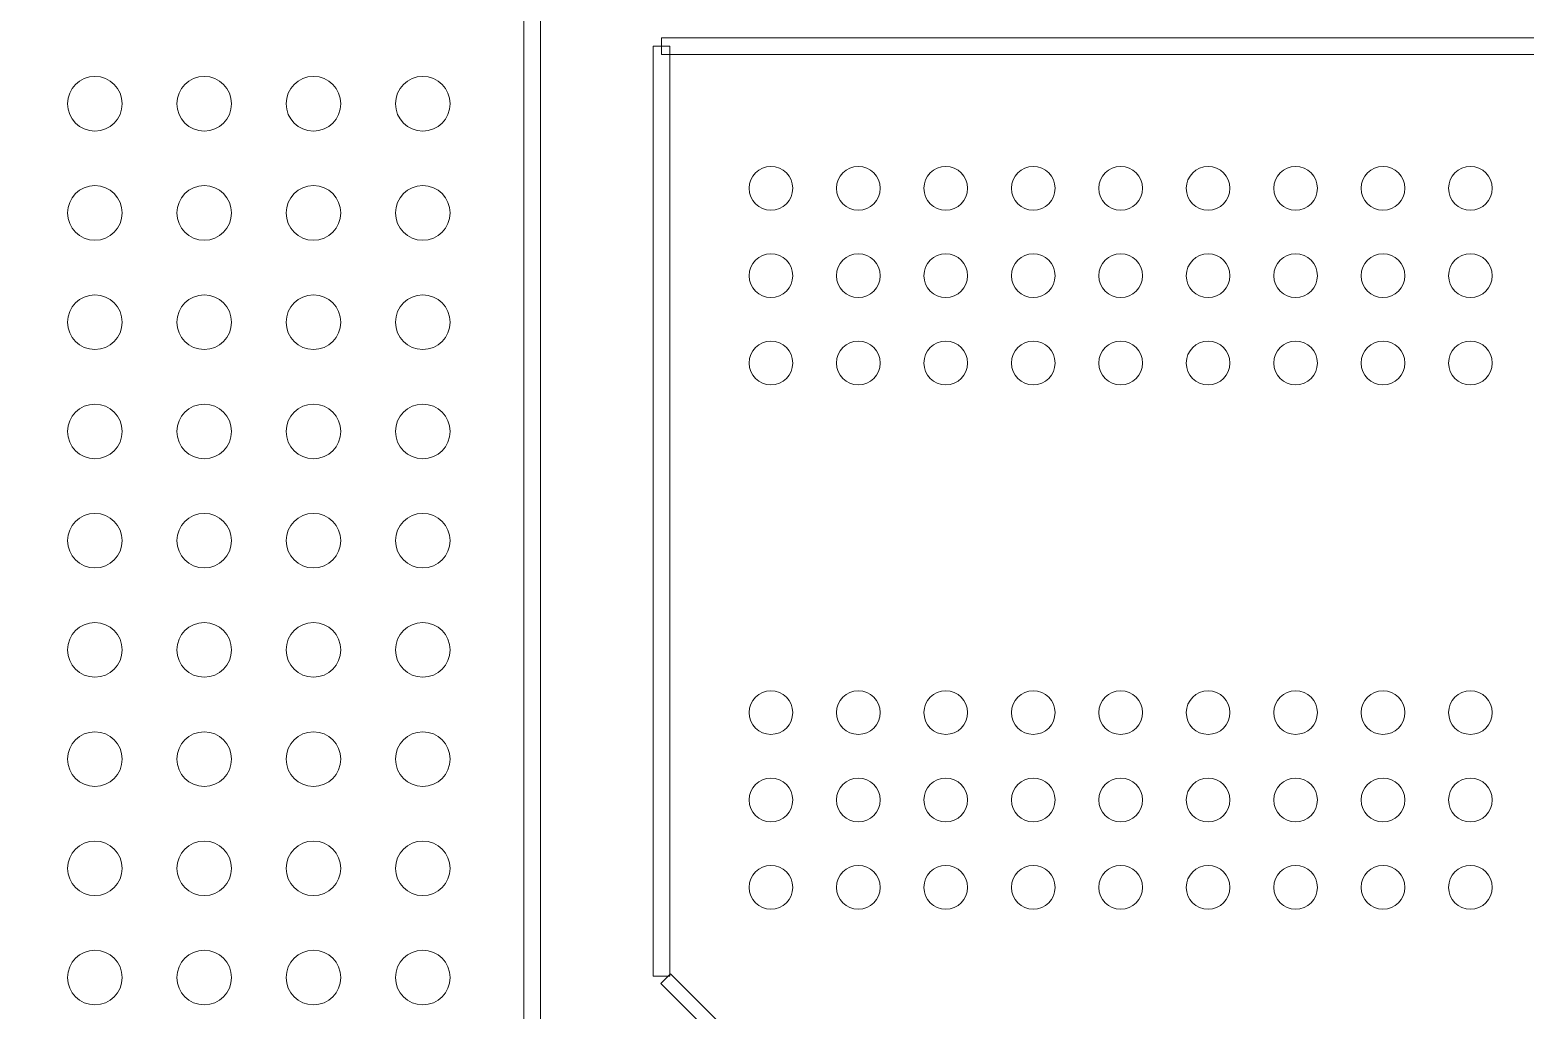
# Model space of a CAD drawing. Header units: millimetres. Extents: x -53.6 to 42.1, y -42.3 to 19.5.
# Drawn here: x -8.46 to 5.22, y -32.44 to -23.46 of the extents above; entities that cross this region are included whole.
import ezdxf

# ---------------------------------------------------------------- set-up
doc = ezdxf.new("R2010")
doc.units = ezdxf.units.MM
doc.header["$MEASUREMENT"] = 0
for name, color, linetype in [('BG_OUTLINE', 7, 'Continuous'), ('PG_SILKSCREEN_TOP', 7, 'Continuous'), ('PIN_TOP', 7, 'Continuous')]:
    doc.layers.add(name, color=color, linetype=linetype)

msp = doc.modelspace()

# ---------------------------------------------------------------- linework, layer by layer
at = {"layer": 'BG_OUTLINE', "color": 3, "lineweight": 9}
msp.add_open_spline([(-35.58, -42.2737), (-35.58, -42.2737), (-35.58, 2.7261), (-35.58, 2.7261), (-35.58, 2.7261), (-35.58, 2.7261), (19.4199, 2.7261), (19.4199, 2.7261), (19.4199, 2.7261), (19.4199, 2.7261), (19.4199, -42.2737), (19.4199, -42.2737), (19.4199, -42.2737), (19.4199, -42.2737), (-35.58, -42.2737), (-35.58, -42.2737)], degree=3, knots=[0, 0, 0, 0, 0.25, 0.25, 0.25, 0.25, 0.5, 0.5, 0.5, 0.5, 0.75, 0.75, 0.75, 0.75, 1, 1, 1, 1], dxfattribs=at)
at = {"layer": 'PG_SILKSCREEN_TOP', "color": 6, "lineweight": 9}
for points in [[(-3.7853, -34.1396), (-3.7853, -34.1396), (-3.9377, -34.1396), (-3.9377, -34.1396), (-3.9377, -34.1396), (-3.9377, -34.1396), (-3.9377, -11.1394), (-3.9377, -11.1394), (-3.9377, -11.1394), (-3.9377, -11.1394), (-3.7853, -11.1394), (-3.7853, -11.1394), (-3.7853, -11.1394), (-3.7853, -11.1394), (-3.7853, -34.1396), (-3.7853, -34.1396)], [(-2.6004, -32.1264), (-2.6004, -32.1264), (-2.7528, -32.1264), (-2.7528, -32.1264), (-2.7528, -32.1264), (-2.7528, -32.1264), (-2.7528, -23.6136), (-2.7528, -23.6136), (-2.7528, -23.6136), (-2.7528, -23.6136), (-2.6004, -23.6136), (-2.6004, -23.6136), (-2.6004, -23.6136), (-2.6004, -23.6136), (-2.6004, -32.1264), (-2.6004, -32.1264)], [(-2.6766, -23.6898), (-2.6766, -23.6898), (-2.6766, -23.5374), (-2.6766, -23.5374), (-2.6766, -23.5374), (-2.6766, -23.5374), (11.3234, -23.5374), (11.3234, -23.5374), (11.3234, -23.5374), (11.3234, -23.5374), (11.3234, -23.6898), (11.3234, -23.6898), (11.3234, -23.6898), (11.3234, -23.6898), (-2.6766, -23.6898), (-2.6766, -23.6898)], [(-2.165, -32.5354), (-2.165, -32.5354), (-2.2549, -32.6251), (-2.2549, -32.6251), (-2.2549, -32.6251), (-2.2549, -32.6251), (-2.6849, -32.1948), (-2.6849, -32.1948), (-2.6849, -32.1948), (-2.6849, -32.1948), (-2.595, -32.1051), (-2.595, -32.1051), (-2.595, -32.1051), (-2.595, -32.1051), (-2.165, -32.5354), (-2.165, -32.5354)]]:
    msp.add_open_spline(points, degree=3, knots=[0, 0, 0, 0, 0.25, 0.25, 0.25, 0.25, 0.5, 0.5, 0.5, 0.5, 0.75, 0.75, 0.75, 0.75, 1, 1, 1, 1], dxfattribs=at)
at = {"layer": 'PIN_TOP', "lineweight": 9}
for points in [[(-7.6115, -24.1396), (-7.6115, -24.0015), (-7.7234, -23.8896), (-7.8614, -23.8896), (-7.8614, -23.8896), (-7.9995, -23.8896), (-8.1114, -24.0015), (-8.1114, -24.1395), (-8.1114, -24.1395), (-8.1114, -24.2776), (-7.9995, -24.3895), (-7.8615, -24.3895), (-7.8615, -24.3895), (-7.7234, -24.3895), (-7.6115, -24.2776), (-7.6115, -24.1396)], [(-6.6115, -24.1396), (-6.6115, -24.0015), (-6.7234, -23.8896), (-6.8614, -23.8896), (-6.8614, -23.8896), (-6.9995, -23.8896), (-7.1114, -24.0015), (-7.1114, -24.1395), (-7.1114, -24.1395), (-7.1114, -24.2776), (-6.9995, -24.3895), (-6.8615, -24.3895), (-6.8615, -24.3895), (-6.7234, -24.3895), (-6.6115, -24.2776), (-6.6115, -24.1396)], [(-5.6115, -24.1396), (-5.6115, -24.0015), (-5.7234, -23.8896), (-5.8614, -23.8896), (-5.8614, -23.8896), (-5.9995, -23.8896), (-6.1114, -24.0015), (-6.1114, -24.1395), (-6.1114, -24.1395), (-6.1114, -24.2776), (-5.9995, -24.3895), (-5.8615, -24.3895), (-5.8615, -24.3895), (-5.7234, -24.3895), (-5.6115, -24.2776), (-5.6115, -24.1396)], [(-4.6115, -24.1396), (-4.6115, -24.0015), (-4.7234, -23.8896), (-4.8614, -23.8896), (-4.8614, -23.8896), (-4.9995, -23.8896), (-5.1114, -24.0015), (-5.1114, -24.1395), (-5.1114, -24.1395), (-5.1114, -24.2776), (-4.9995, -24.3895), (-4.8615, -24.3895), (-4.8615, -24.3895), (-4.7234, -24.3895), (-4.6115, -24.2776), (-4.6115, -24.1396)], [(-1.4766, -24.9136), (-1.4766, -24.8031), (-1.5661, -24.7136), (-1.6765, -24.7136), (-1.6765, -24.7136), (-1.787, -24.7135), (-1.8765, -24.8031), (-1.8765, -24.9135), (-1.8765, -24.9135), (-1.8766, -25.024), (-1.787, -25.1135), (-1.6766, -25.1135), (-1.6766, -25.1135), (-1.5661, -25.1136), (-1.4766, -25.024), (-1.4766, -24.9136)], [(-0.6765, -24.9136), (-0.6765, -24.8031), (-0.766, -24.7136), (-0.8764, -24.7136), (-0.8764, -24.7136), (-0.9869, -24.7135), (-1.0764, -24.8031), (-1.0764, -24.9135), (-1.0764, -24.9135), (-1.0765, -25.024), (-0.9869, -25.1135), (-0.8765, -25.1135), (-0.8765, -25.1135), (-0.766, -25.1136), (-0.6765, -25.024), (-0.6765, -24.9136)], [(0.1233, -24.9136), (0.1233, -24.8031), (0.0338, -24.7136), (-0.0766, -24.7136), (-0.0766, -24.7136), (-0.1871, -24.7135), (-0.2766, -24.8031), (-0.2766, -24.9135), (-0.2766, -24.9135), (-0.2767, -25.024), (-0.1871, -25.1135), (-0.0767, -25.1135), (-0.0767, -25.1135), (0.0338, -25.1136), (0.1233, -25.024), (0.1233, -24.9136)], [(0.9234, -24.9136), (0.9234, -24.8031), (0.8339, -24.7136), (0.7235, -24.7136), (0.7235, -24.7136), (0.613, -24.7135), (0.5235, -24.8031), (0.5235, -24.9135), (0.5235, -24.9135), (0.5234, -25.024), (0.613, -25.1135), (0.7234, -25.1135), (0.7234, -25.1135), (0.8339, -25.1136), (0.9234, -25.024), (0.9234, -24.9136)], [(1.7233, -24.9136), (1.7233, -24.8031), (1.6338, -24.7136), (1.5234, -24.7136), (1.5234, -24.7136), (1.4129, -24.7135), (1.3234, -24.8031), (1.3234, -24.9135), (1.3234, -24.9135), (1.3233, -25.024), (1.4129, -25.1135), (1.5233, -25.1135), (1.5233, -25.1135), (1.6338, -25.1136), (1.7233, -25.024), (1.7233, -24.9136)], [(2.5234, -24.9136), (2.5234, -24.8031), (2.4339, -24.7136), (2.3235, -24.7136), (2.3235, -24.7136), (2.213, -24.7135), (2.1235, -24.8031), (2.1235, -24.9135), (2.1235, -24.9135), (2.1234, -25.024), (2.213, -25.1135), (2.3234, -25.1135), (2.3234, -25.1135), (2.4339, -25.1136), (2.5234, -25.024), (2.5234, -24.9136)], [(3.3235, -24.9136), (3.3235, -24.8031), (3.234, -24.7136), (3.1236, -24.7136), (3.1236, -24.7136), (3.0131, -24.7135), (2.9236, -24.8031), (2.9236, -24.9135), (2.9236, -24.9135), (2.9235, -25.024), (3.0131, -25.1135), (3.1235, -25.1135), (3.1235, -25.1135), (3.234, -25.1136), (3.3235, -25.024), (3.3235, -24.9136)], [(4.1233, -24.9136), (4.1233, -24.8031), (4.0338, -24.7136), (3.9234, -24.7136), (3.9234, -24.7136), (3.8129, -24.7135), (3.7234, -24.8031), (3.7234, -24.9135), (3.7234, -24.9135), (3.7233, -25.024), (3.8129, -25.1135), (3.9233, -25.1135), (3.9233, -25.1135), (4.0338, -25.1136), (4.1233, -25.024), (4.1233, -24.9136)], [(4.9234, -24.9136), (4.9234, -24.8031), (4.8339, -24.7136), (4.7235, -24.7136), (4.7235, -24.7136), (4.613, -24.7135), (4.5235, -24.8031), (4.5235, -24.9135), (4.5235, -24.9135), (4.5234, -25.024), (4.613, -25.1135), (4.7234, -25.1135), (4.7234, -25.1135), (4.8339, -25.1136), (4.9234, -25.024), (4.9234, -24.9136)], [(-7.6115, -25.1396), (-7.6115, -25.0015), (-7.7234, -24.8896), (-7.8614, -24.8896), (-7.8614, -24.8896), (-7.9995, -24.8896), (-8.1114, -25.0015), (-8.1114, -25.1395), (-8.1114, -25.1395), (-8.1114, -25.2776), (-7.9995, -25.3895), (-7.8615, -25.3895), (-7.8615, -25.3895), (-7.7234, -25.3895), (-7.6115, -25.2776), (-7.6115, -25.1396)], [(-6.6115, -25.1396), (-6.6115, -25.0015), (-6.7234, -24.8896), (-6.8614, -24.8896), (-6.8614, -24.8896), (-6.9995, -24.8896), (-7.1114, -25.0015), (-7.1114, -25.1395), (-7.1114, -25.1395), (-7.1114, -25.2776), (-6.9995, -25.3895), (-6.8615, -25.3895), (-6.8615, -25.3895), (-6.7234, -25.3895), (-6.6115, -25.2776), (-6.6115, -25.1396)], [(-5.6115, -25.1396), (-5.6115, -25.0015), (-5.7234, -24.8896), (-5.8614, -24.8896), (-5.8614, -24.8896), (-5.9995, -24.8896), (-6.1114, -25.0015), (-6.1114, -25.1395), (-6.1114, -25.1395), (-6.1114, -25.2776), (-5.9995, -25.3895), (-5.8615, -25.3895), (-5.8615, -25.3895), (-5.7234, -25.3895), (-5.6115, -25.2776), (-5.6115, -25.1396)], [(-4.6115, -25.1396), (-4.6115, -25.0015), (-4.7234, -24.8896), (-4.8614, -24.8896), (-4.8614, -24.8896), (-4.9995, -24.8896), (-5.1114, -25.0015), (-5.1114, -25.1395), (-5.1114, -25.1395), (-5.1114, -25.2776), (-4.9995, -25.3895), (-4.8615, -25.3895), (-4.8615, -25.3895), (-4.7234, -25.3895), (-4.6115, -25.2776), (-4.6115, -25.1396)], [(-1.4766, -25.7137), (-1.4766, -25.6032), (-1.5661, -25.5137), (-1.6765, -25.5137), (-1.6765, -25.5137), (-1.787, -25.5136), (-1.8765, -25.6032), (-1.8765, -25.7136), (-1.8765, -25.7136), (-1.8766, -25.8241), (-1.787, -25.9136), (-1.6766, -25.9136), (-1.6766, -25.9136), (-1.5661, -25.9137), (-1.4766, -25.8241), (-1.4766, -25.7137)], [(-0.6765, -25.7137), (-0.6765, -25.6032), (-0.766, -25.5137), (-0.8764, -25.5137), (-0.8764, -25.5137), (-0.9869, -25.5136), (-1.0764, -25.6032), (-1.0764, -25.7136), (-1.0764, -25.7136), (-1.0765, -25.8241), (-0.9869, -25.9136), (-0.8765, -25.9136), (-0.8765, -25.9136), (-0.766, -25.9137), (-0.6765, -25.8241), (-0.6765, -25.7137)], [(0.1233, -25.7137), (0.1233, -25.6032), (0.0338, -25.5137), (-0.0766, -25.5137), (-0.0766, -25.5137), (-0.1871, -25.5136), (-0.2766, -25.6032), (-0.2766, -25.7136), (-0.2766, -25.7136), (-0.2767, -25.8241), (-0.1871, -25.9136), (-0.0767, -25.9136), (-0.0767, -25.9136), (0.0338, -25.9137), (0.1233, -25.8241), (0.1233, -25.7137)], [(0.9234, -25.7137), (0.9234, -25.6032), (0.8339, -25.5137), (0.7235, -25.5137), (0.7235, -25.5137), (0.613, -25.5136), (0.5235, -25.6032), (0.5235, -25.7136), (0.5235, -25.7136), (0.5234, -25.8241), (0.613, -25.9136), (0.7234, -25.9136), (0.7234, -25.9136), (0.8339, -25.9137), (0.9234, -25.8241), (0.9234, -25.7137)], [(1.7233, -25.7137), (1.7233, -25.6032), (1.6338, -25.5137), (1.5234, -25.5137), (1.5234, -25.5137), (1.4129, -25.5136), (1.3234, -25.6032), (1.3234, -25.7136), (1.3234, -25.7136), (1.3233, -25.8241), (1.4129, -25.9136), (1.5233, -25.9136), (1.5233, -25.9136), (1.6338, -25.9137), (1.7233, -25.8241), (1.7233, -25.7137)], [(2.5234, -25.7137), (2.5234, -25.6032), (2.4339, -25.5137), (2.3235, -25.5137), (2.3235, -25.5137), (2.213, -25.5136), (2.1235, -25.6032), (2.1235, -25.7136), (2.1235, -25.7136), (2.1234, -25.8241), (2.213, -25.9136), (2.3234, -25.9136), (2.3234, -25.9136), (2.4339, -25.9137), (2.5234, -25.8241), (2.5234, -25.7137)], [(3.3235, -25.7137), (3.3235, -25.6032), (3.234, -25.5137), (3.1236, -25.5137), (3.1236, -25.5137), (3.0131, -25.5136), (2.9236, -25.6032), (2.9236, -25.7136), (2.9236, -25.7136), (2.9235, -25.8241), (3.0131, -25.9136), (3.1235, -25.9136), (3.1235, -25.9136), (3.234, -25.9137), (3.3235, -25.8241), (3.3235, -25.7137)], [(4.1233, -25.7137), (4.1233, -25.6032), (4.0338, -25.5137), (3.9234, -25.5137), (3.9234, -25.5137), (3.8129, -25.5136), (3.7234, -25.6032), (3.7234, -25.7136), (3.7234, -25.7136), (3.7233, -25.8241), (3.8129, -25.9136), (3.9233, -25.9136), (3.9233, -25.9136), (4.0338, -25.9137), (4.1233, -25.8241), (4.1233, -25.7137)], [(4.9234, -25.7137), (4.9234, -25.6032), (4.8339, -25.5137), (4.7235, -25.5137), (4.7235, -25.5137), (4.613, -25.5136), (4.5235, -25.6032), (4.5235, -25.7136), (4.5235, -25.7136), (4.5234, -25.8241), (4.613, -25.9136), (4.7234, -25.9136), (4.7234, -25.9136), (4.8339, -25.9137), (4.9234, -25.8241), (4.9234, -25.7137)], [(-7.6115, -26.1396), (-7.6115, -26.0015), (-7.7234, -25.8896), (-7.8614, -25.8896), (-7.8614, -25.8896), (-7.9995, -25.8896), (-8.1114, -26.0015), (-8.1114, -26.1395), (-8.1114, -26.1395), (-8.1114, -26.2776), (-7.9995, -26.3895), (-7.8615, -26.3895), (-7.8615, -26.3895), (-7.7234, -26.3895), (-7.6115, -26.2776), (-7.6115, -26.1396)], [(-6.6115, -26.1396), (-6.6115, -26.0015), (-6.7234, -25.8896), (-6.8614, -25.8896), (-6.8614, -25.8896), (-6.9995, -25.8896), (-7.1114, -26.0015), (-7.1114, -26.1395), (-7.1114, -26.1395), (-7.1114, -26.2776), (-6.9995, -26.3895), (-6.8615, -26.3895), (-6.8615, -26.3895), (-6.7234, -26.3895), (-6.6115, -26.2776), (-6.6115, -26.1396)], [(-5.6115, -26.1396), (-5.6115, -26.0015), (-5.7234, -25.8896), (-5.8614, -25.8896), (-5.8614, -25.8896), (-5.9995, -25.8896), (-6.1114, -26.0015), (-6.1114, -26.1395), (-6.1114, -26.1395), (-6.1114, -26.2776), (-5.9995, -26.3895), (-5.8615, -26.3895), (-5.8615, -26.3895), (-5.7234, -26.3895), (-5.6115, -26.2776), (-5.6115, -26.1396)], [(-4.6115, -26.1396), (-4.6115, -26.0015), (-4.7234, -25.8896), (-4.8614, -25.8896), (-4.8614, -25.8896), (-4.9995, -25.8896), (-5.1114, -26.0015), (-5.1114, -26.1395), (-5.1114, -26.1395), (-5.1114, -26.2776), (-4.9995, -26.3895), (-4.8615, -26.3895), (-4.8615, -26.3895), (-4.7234, -26.3895), (-4.6115, -26.2776), (-4.6115, -26.1396)], [(-1.4766, -26.5135), (-1.4766, -26.403), (-1.5661, -26.3135), (-1.6765, -26.3135), (-1.6765, -26.3135), (-1.787, -26.3134), (-1.8765, -26.403), (-1.8765, -26.5134), (-1.8765, -26.5134), (-1.8766, -26.6239), (-1.787, -26.7134), (-1.6766, -26.7134), (-1.6766, -26.7134), (-1.5661, -26.7135), (-1.4766, -26.6239), (-1.4766, -26.5135)], [(-0.6765, -26.5135), (-0.6765, -26.403), (-0.766, -26.3135), (-0.8764, -26.3135), (-0.8764, -26.3135), (-0.9869, -26.3134), (-1.0764, -26.403), (-1.0764, -26.5134), (-1.0764, -26.5134), (-1.0765, -26.6239), (-0.9869, -26.7134), (-0.8765, -26.7134), (-0.8765, -26.7134), (-0.766, -26.7135), (-0.6765, -26.6239), (-0.6765, -26.5135)], [(0.1233, -26.5135), (0.1233, -26.403), (0.0338, -26.3135), (-0.0766, -26.3135), (-0.0766, -26.3135), (-0.1871, -26.3134), (-0.2766, -26.403), (-0.2766, -26.5134), (-0.2766, -26.5134), (-0.2767, -26.6239), (-0.1871, -26.7134), (-0.0767, -26.7134), (-0.0767, -26.7134), (0.0338, -26.7135), (0.1233, -26.6239), (0.1233, -26.5135)], [(0.9234, -26.5135), (0.9234, -26.403), (0.8339, -26.3135), (0.7235, -26.3135), (0.7235, -26.3135), (0.613, -26.3134), (0.5235, -26.403), (0.5235, -26.5134), (0.5235, -26.5134), (0.5234, -26.6239), (0.613, -26.7134), (0.7234, -26.7134), (0.7234, -26.7134), (0.8339, -26.7135), (0.9234, -26.6239), (0.9234, -26.5135)], [(1.7233, -26.5135), (1.7233, -26.403), (1.6338, -26.3135), (1.5234, -26.3135), (1.5234, -26.3135), (1.4129, -26.3134), (1.3234, -26.403), (1.3234, -26.5134), (1.3234, -26.5134), (1.3233, -26.6239), (1.4129, -26.7134), (1.5233, -26.7134), (1.5233, -26.7134), (1.6338, -26.7135), (1.7233, -26.6239), (1.7233, -26.5135)], [(2.5234, -26.5135), (2.5234, -26.403), (2.4339, -26.3135), (2.3235, -26.3135), (2.3235, -26.3135), (2.213, -26.3134), (2.1235, -26.403), (2.1235, -26.5134), (2.1235, -26.5134), (2.1234, -26.6239), (2.213, -26.7134), (2.3234, -26.7134), (2.3234, -26.7134), (2.4339, -26.7135), (2.5234, -26.6239), (2.5234, -26.5135)], [(3.3235, -26.5135), (3.3235, -26.403), (3.234, -26.3135), (3.1236, -26.3135), (3.1236, -26.3135), (3.0131, -26.3134), (2.9236, -26.403), (2.9236, -26.5134), (2.9236, -26.5134), (2.9235, -26.6239), (3.0131, -26.7134), (3.1235, -26.7134), (3.1235, -26.7134), (3.234, -26.7135), (3.3235, -26.6239), (3.3235, -26.5135)], [(4.1233, -26.5135), (4.1233, -26.403), (4.0338, -26.3135), (3.9234, -26.3135), (3.9234, -26.3135), (3.8129, -26.3134), (3.7234, -26.403), (3.7234, -26.5134), (3.7234, -26.5134), (3.7233, -26.6239), (3.8129, -26.7134), (3.9233, -26.7134), (3.9233, -26.7134), (4.0338, -26.7135), (4.1233, -26.6239), (4.1233, -26.5135)], [(4.9234, -26.5135), (4.9234, -26.403), (4.8339, -26.3135), (4.7235, -26.3135), (4.7235, -26.3135), (4.613, -26.3134), (4.5235, -26.403), (4.5235, -26.5134), (4.5235, -26.5134), (4.5234, -26.6239), (4.613, -26.7134), (4.7234, -26.7134), (4.7234, -26.7134), (4.8339, -26.7135), (4.9234, -26.6239), (4.9234, -26.5135)], [(-7.6115, -27.1396), (-7.6115, -27.0015), (-7.7234, -26.8896), (-7.8614, -26.8896), (-7.8614, -26.8896), (-7.9995, -26.8896), (-8.1114, -27.0015), (-8.1114, -27.1395), (-8.1114, -27.1395), (-8.1114, -27.2776), (-7.9995, -27.3895), (-7.8615, -27.3895), (-7.8615, -27.3895), (-7.7234, -27.3895), (-7.6115, -27.2776), (-7.6115, -27.1396)], [(-6.6115, -27.1396), (-6.6115, -27.0015), (-6.7234, -26.8896), (-6.8614, -26.8896), (-6.8614, -26.8896), (-6.9995, -26.8896), (-7.1114, -27.0015), (-7.1114, -27.1395), (-7.1114, -27.1395), (-7.1114, -27.2776), (-6.9995, -27.3895), (-6.8615, -27.3895), (-6.8615, -27.3895), (-6.7234, -27.3895), (-6.6115, -27.2776), (-6.6115, -27.1396)], [(-5.6115, -27.1396), (-5.6115, -27.0015), (-5.7234, -26.8896), (-5.8614, -26.8896), (-5.8614, -26.8896), (-5.9995, -26.8896), (-6.1114, -27.0015), (-6.1114, -27.1395), (-6.1114, -27.1395), (-6.1114, -27.2776), (-5.9995, -27.3895), (-5.8615, -27.3895), (-5.8615, -27.3895), (-5.7234, -27.3895), (-5.6115, -27.2776), (-5.6115, -27.1396)], [(-4.6115, -27.1396), (-4.6115, -27.0015), (-4.7234, -26.8896), (-4.8614, -26.8896), (-4.8614, -26.8896), (-4.9995, -26.8896), (-5.1114, -27.0015), (-5.1114, -27.1395), (-5.1114, -27.1395), (-5.1114, -27.2776), (-4.9995, -27.3895), (-4.8615, -27.3895), (-4.8615, -27.3895), (-4.7234, -27.3895), (-4.6115, -27.2776), (-4.6115, -27.1396)], [(-7.6115, -28.1396), (-7.6115, -28.0015), (-7.7234, -27.8896), (-7.8614, -27.8896), (-7.8614, -27.8896), (-7.9995, -27.8896), (-8.1114, -28.0015), (-8.1114, -28.1395), (-8.1114, -28.1395), (-8.1114, -28.2776), (-7.9995, -28.3895), (-7.8615, -28.3895), (-7.8615, -28.3895), (-7.7234, -28.3895), (-7.6115, -28.2776), (-7.6115, -28.1396)], [(-6.6115, -28.1396), (-6.6115, -28.0015), (-6.7234, -27.8896), (-6.8614, -27.8896), (-6.8614, -27.8896), (-6.9995, -27.8896), (-7.1114, -28.0015), (-7.1114, -28.1395), (-7.1114, -28.1395), (-7.1114, -28.2776), (-6.9995, -28.3895), (-6.8615, -28.3895), (-6.8615, -28.3895), (-6.7234, -28.3895), (-6.6115, -28.2776), (-6.6115, -28.1396)], [(-5.6115, -28.1396), (-5.6115, -28.0015), (-5.7234, -27.8896), (-5.8614, -27.8896), (-5.8614, -27.8896), (-5.9995, -27.8896), (-6.1114, -28.0015), (-6.1114, -28.1395), (-6.1114, -28.1395), (-6.1114, -28.2776), (-5.9995, -28.3895), (-5.8615, -28.3895), (-5.8615, -28.3895), (-5.7234, -28.3895), (-5.6115, -28.2776), (-5.6115, -28.1396)], [(-4.6115, -28.1396), (-4.6115, -28.0015), (-4.7234, -27.8896), (-4.8614, -27.8896), (-4.8614, -27.8896), (-4.9995, -27.8896), (-5.1114, -28.0015), (-5.1114, -28.1395), (-5.1114, -28.1395), (-5.1114, -28.2776), (-4.9995, -28.3895), (-4.8615, -28.3895), (-4.8615, -28.3895), (-4.7234, -28.3895), (-4.6115, -28.2776), (-4.6115, -28.1396)], [(-7.6115, -29.1396), (-7.6115, -29.0015), (-7.7234, -28.8896), (-7.8614, -28.8896), (-7.8614, -28.8896), (-7.9995, -28.8896), (-8.1114, -29.0015), (-8.1114, -29.1395), (-8.1114, -29.1395), (-8.1114, -29.2776), (-7.9995, -29.3895), (-7.8615, -29.3895), (-7.8615, -29.3895), (-7.7234, -29.3895), (-7.6115, -29.2776), (-7.6115, -29.1396)], [(-6.6115, -29.1396), (-6.6115, -29.0015), (-6.7234, -28.8896), (-6.8614, -28.8896), (-6.8614, -28.8896), (-6.9995, -28.8896), (-7.1114, -29.0015), (-7.1114, -29.1395), (-7.1114, -29.1395), (-7.1114, -29.2776), (-6.9995, -29.3895), (-6.8615, -29.3895), (-6.8615, -29.3895), (-6.7234, -29.3895), (-6.6115, -29.2776), (-6.6115, -29.1396)], [(-5.6115, -29.1396), (-5.6115, -29.0015), (-5.7234, -28.8896), (-5.8614, -28.8896), (-5.8614, -28.8896), (-5.9995, -28.8896), (-6.1114, -29.0015), (-6.1114, -29.1395), (-6.1114, -29.1395), (-6.1114, -29.2776), (-5.9995, -29.3895), (-5.8615, -29.3895), (-5.8615, -29.3895), (-5.7234, -29.3895), (-5.6115, -29.2776), (-5.6115, -29.1396)], [(-4.6115, -29.1396), (-4.6115, -29.0015), (-4.7234, -28.8896), (-4.8614, -28.8896), (-4.8614, -28.8896), (-4.9995, -28.8896), (-5.1114, -29.0015), (-5.1114, -29.1395), (-5.1114, -29.1395), (-5.1114, -29.2776), (-4.9995, -29.3895), (-4.8615, -29.3895), (-4.8615, -29.3895), (-4.7234, -29.3895), (-4.6115, -29.2776), (-4.6115, -29.1396)], [(-1.4766, -29.7137), (-1.4766, -29.6032), (-1.5661, -29.5137), (-1.6765, -29.5137), (-1.6765, -29.5137), (-1.787, -29.5136), (-1.8765, -29.6032), (-1.8765, -29.7136), (-1.8765, -29.7136), (-1.8766, -29.8241), (-1.787, -29.9136), (-1.6766, -29.9136), (-1.6766, -29.9136), (-1.5661, -29.9137), (-1.4766, -29.8241), (-1.4766, -29.7137)], [(-0.6765, -29.7137), (-0.6765, -29.6032), (-0.766, -29.5137), (-0.8764, -29.5137), (-0.8764, -29.5137), (-0.9869, -29.5136), (-1.0764, -29.6032), (-1.0764, -29.7136), (-1.0764, -29.7136), (-1.0765, -29.8241), (-0.9869, -29.9136), (-0.8765, -29.9136), (-0.8765, -29.9136), (-0.766, -29.9137), (-0.6765, -29.8241), (-0.6765, -29.7137)], [(0.1233, -29.7137), (0.1233, -29.6032), (0.0338, -29.5137), (-0.0766, -29.5137), (-0.0766, -29.5137), (-0.1871, -29.5136), (-0.2766, -29.6032), (-0.2766, -29.7136), (-0.2766, -29.7136), (-0.2767, -29.8241), (-0.1871, -29.9136), (-0.0767, -29.9136), (-0.0767, -29.9136), (0.0338, -29.9137), (0.1233, -29.8241), (0.1233, -29.7137)], [(0.9234, -29.7137), (0.9234, -29.6032), (0.8339, -29.5137), (0.7235, -29.5137), (0.7235, -29.5137), (0.613, -29.5136), (0.5235, -29.6032), (0.5235, -29.7136), (0.5235, -29.7136), (0.5234, -29.8241), (0.613, -29.9136), (0.7234, -29.9136), (0.7234, -29.9136), (0.8339, -29.9137), (0.9234, -29.8241), (0.9234, -29.7137)], [(1.7233, -29.7137), (1.7233, -29.6032), (1.6338, -29.5137), (1.5234, -29.5137), (1.5234, -29.5137), (1.4129, -29.5136), (1.3234, -29.6032), (1.3234, -29.7136), (1.3234, -29.7136), (1.3233, -29.8241), (1.4129, -29.9136), (1.5233, -29.9136), (1.5233, -29.9136), (1.6338, -29.9137), (1.7233, -29.8241), (1.7233, -29.7137)], [(2.5234, -29.7137), (2.5234, -29.6032), (2.4339, -29.5137), (2.3235, -29.5137), (2.3235, -29.5137), (2.213, -29.5136), (2.1235, -29.6032), (2.1235, -29.7136), (2.1235, -29.7136), (2.1234, -29.8241), (2.213, -29.9136), (2.3234, -29.9136), (2.3234, -29.9136), (2.4339, -29.9137), (2.5234, -29.8241), (2.5234, -29.7137)], [(3.3235, -29.7137), (3.3235, -29.6032), (3.234, -29.5137), (3.1236, -29.5137), (3.1236, -29.5137), (3.0131, -29.5136), (2.9236, -29.6032), (2.9236, -29.7136), (2.9236, -29.7136), (2.9235, -29.8241), (3.0131, -29.9136), (3.1235, -29.9136), (3.1235, -29.9136), (3.234, -29.9137), (3.3235, -29.8241), (3.3235, -29.7137)], [(4.1233, -29.7137), (4.1233, -29.6032), (4.0338, -29.5137), (3.9234, -29.5137), (3.9234, -29.5137), (3.8129, -29.5136), (3.7234, -29.6032), (3.7234, -29.7136), (3.7234, -29.7136), (3.7233, -29.8241), (3.8129, -29.9136), (3.9233, -29.9136), (3.9233, -29.9136), (4.0338, -29.9137), (4.1233, -29.8241), (4.1233, -29.7137)], [(4.9234, -29.7137), (4.9234, -29.6032), (4.8339, -29.5137), (4.7235, -29.5137), (4.7235, -29.5137), (4.613, -29.5136), (4.5235, -29.6032), (4.5235, -29.7136), (4.5235, -29.7136), (4.5234, -29.8241), (4.613, -29.9136), (4.7234, -29.9136), (4.7234, -29.9136), (4.8339, -29.9137), (4.9234, -29.8241), (4.9234, -29.7137)], [(-7.6115, -30.1396), (-7.6115, -30.0015), (-7.7234, -29.8896), (-7.8614, -29.8896), (-7.8614, -29.8896), (-7.9995, -29.8896), (-8.1114, -30.0015), (-8.1114, -30.1395), (-8.1114, -30.1395), (-8.1114, -30.2776), (-7.9995, -30.3895), (-7.8615, -30.3895), (-7.8615, -30.3895), (-7.7234, -30.3895), (-7.6115, -30.2776), (-7.6115, -30.1396)], [(-6.6115, -30.1396), (-6.6115, -30.0015), (-6.7234, -29.8896), (-6.8614, -29.8896), (-6.8614, -29.8896), (-6.9995, -29.8896), (-7.1114, -30.0015), (-7.1114, -30.1395), (-7.1114, -30.1395), (-7.1114, -30.2776), (-6.9995, -30.3895), (-6.8615, -30.3895), (-6.8615, -30.3895), (-6.7234, -30.3895), (-6.6115, -30.2776), (-6.6115, -30.1396)], [(-5.6115, -30.1396), (-5.6115, -30.0015), (-5.7234, -29.8896), (-5.8614, -29.8896), (-5.8614, -29.8896), (-5.9995, -29.8896), (-6.1114, -30.0015), (-6.1114, -30.1395), (-6.1114, -30.1395), (-6.1114, -30.2776), (-5.9995, -30.3895), (-5.8615, -30.3895), (-5.8615, -30.3895), (-5.7234, -30.3895), (-5.6115, -30.2776), (-5.6115, -30.1396)], [(-4.6115, -30.1396), (-4.6115, -30.0015), (-4.7234, -29.8896), (-4.8614, -29.8896), (-4.8614, -29.8896), (-4.9995, -29.8896), (-5.1114, -30.0015), (-5.1114, -30.1395), (-5.1114, -30.1395), (-5.1114, -30.2776), (-4.9995, -30.3895), (-4.8615, -30.3895), (-4.8615, -30.3895), (-4.7234, -30.3895), (-4.6115, -30.2776), (-4.6115, -30.1396)], [(-1.4766, -30.5135), (-1.4766, -30.403), (-1.5661, -30.3135), (-1.6765, -30.3135), (-1.6765, -30.3135), (-1.787, -30.3134), (-1.8765, -30.403), (-1.8765, -30.5134), (-1.8765, -30.5134), (-1.8766, -30.6239), (-1.787, -30.7134), (-1.6766, -30.7134), (-1.6766, -30.7134), (-1.5661, -30.7135), (-1.4766, -30.6239), (-1.4766, -30.5135)], [(-0.6765, -30.5135), (-0.6765, -30.403), (-0.766, -30.3135), (-0.8764, -30.3135), (-0.8764, -30.3135), (-0.9869, -30.3134), (-1.0764, -30.403), (-1.0764, -30.5134), (-1.0764, -30.5134), (-1.0765, -30.6239), (-0.9869, -30.7134), (-0.8765, -30.7134), (-0.8765, -30.7134), (-0.766, -30.7135), (-0.6765, -30.6239), (-0.6765, -30.5135)], [(0.1233, -30.5135), (0.1233, -30.403), (0.0338, -30.3135), (-0.0766, -30.3135), (-0.0766, -30.3135), (-0.1871, -30.3134), (-0.2766, -30.403), (-0.2766, -30.5134), (-0.2766, -30.5134), (-0.2767, -30.6239), (-0.1871, -30.7134), (-0.0767, -30.7134), (-0.0767, -30.7134), (0.0338, -30.7135), (0.1233, -30.6239), (0.1233, -30.5135)], [(0.9234, -30.5135), (0.9234, -30.403), (0.8339, -30.3135), (0.7235, -30.3135), (0.7235, -30.3135), (0.613, -30.3134), (0.5235, -30.403), (0.5235, -30.5134), (0.5235, -30.5134), (0.5234, -30.6239), (0.613, -30.7134), (0.7234, -30.7134), (0.7234, -30.7134), (0.8339, -30.7135), (0.9234, -30.6239), (0.9234, -30.5135)], [(1.7233, -30.5135), (1.7233, -30.403), (1.6338, -30.3135), (1.5234, -30.3135), (1.5234, -30.3135), (1.4129, -30.3134), (1.3234, -30.403), (1.3234, -30.5134), (1.3234, -30.5134), (1.3233, -30.6239), (1.4129, -30.7134), (1.5233, -30.7134), (1.5233, -30.7134), (1.6338, -30.7135), (1.7233, -30.6239), (1.7233, -30.5135)], [(2.5234, -30.5135), (2.5234, -30.403), (2.4339, -30.3135), (2.3235, -30.3135), (2.3235, -30.3135), (2.213, -30.3134), (2.1235, -30.403), (2.1235, -30.5134), (2.1235, -30.5134), (2.1234, -30.6239), (2.213, -30.7134), (2.3234, -30.7134), (2.3234, -30.7134), (2.4339, -30.7135), (2.5234, -30.6239), (2.5234, -30.5135)], [(3.3235, -30.5135), (3.3235, -30.403), (3.234, -30.3135), (3.1236, -30.3135), (3.1236, -30.3135), (3.0131, -30.3134), (2.9236, -30.403), (2.9236, -30.5134), (2.9236, -30.5134), (2.9235, -30.6239), (3.0131, -30.7134), (3.1235, -30.7134), (3.1235, -30.7134), (3.234, -30.7135), (3.3235, -30.6239), (3.3235, -30.5135)], [(4.1233, -30.5135), (4.1233, -30.403), (4.0338, -30.3135), (3.9234, -30.3135), (3.9234, -30.3135), (3.8129, -30.3134), (3.7234, -30.403), (3.7234, -30.5134), (3.7234, -30.5134), (3.7233, -30.6239), (3.8129, -30.7134), (3.9233, -30.7134), (3.9233, -30.7134), (4.0338, -30.7135), (4.1233, -30.6239), (4.1233, -30.5135)], [(4.9234, -30.5135), (4.9234, -30.403), (4.8339, -30.3135), (4.7235, -30.3135), (4.7235, -30.3135), (4.613, -30.3134), (4.5235, -30.403), (4.5235, -30.5134), (4.5235, -30.5134), (4.5234, -30.6239), (4.613, -30.7134), (4.7234, -30.7134), (4.7234, -30.7134), (4.8339, -30.7135), (4.9234, -30.6239), (4.9234, -30.5135)], [(-7.6115, -31.1396), (-7.6115, -31.0015), (-7.7234, -30.8896), (-7.8614, -30.8896), (-7.8614, -30.8896), (-7.9995, -30.8896), (-8.1114, -31.0015), (-8.1114, -31.1395), (-8.1114, -31.1395), (-8.1114, -31.2776), (-7.9995, -31.3895), (-7.8615, -31.3895), (-7.8615, -31.3895), (-7.7234, -31.3895), (-7.6115, -31.2776), (-7.6115, -31.1396)], [(-6.6115, -31.1396), (-6.6115, -31.0015), (-6.7234, -30.8896), (-6.8614, -30.8896), (-6.8614, -30.8896), (-6.9995, -30.8896), (-7.1114, -31.0015), (-7.1114, -31.1395), (-7.1114, -31.1395), (-7.1114, -31.2776), (-6.9995, -31.3895), (-6.8615, -31.3895), (-6.8615, -31.3895), (-6.7234, -31.3895), (-6.6115, -31.2776), (-6.6115, -31.1396)], [(-5.6115, -31.1396), (-5.6115, -31.0015), (-5.7234, -30.8896), (-5.8614, -30.8896), (-5.8614, -30.8896), (-5.9995, -30.8896), (-6.1114, -31.0015), (-6.1114, -31.1395), (-6.1114, -31.1395), (-6.1114, -31.2776), (-5.9995, -31.3895), (-5.8615, -31.3895), (-5.8615, -31.3895), (-5.7234, -31.3895), (-5.6115, -31.2776), (-5.6115, -31.1396)], [(-4.6115, -31.1396), (-4.6115, -31.0015), (-4.7234, -30.8896), (-4.8614, -30.8896), (-4.8614, -30.8896), (-4.9995, -30.8896), (-5.1114, -31.0015), (-5.1114, -31.1395), (-5.1114, -31.1395), (-5.1114, -31.2776), (-4.9995, -31.3895), (-4.8615, -31.3895), (-4.8615, -31.3895), (-4.7234, -31.3895), (-4.6115, -31.2776), (-4.6115, -31.1396)], [(-1.4766, -31.3136), (-1.4766, -31.2031), (-1.5661, -31.1136), (-1.6765, -31.1136), (-1.6765, -31.1136), (-1.787, -31.1135), (-1.8765, -31.2031), (-1.8765, -31.3135), (-1.8765, -31.3135), (-1.8766, -31.424), (-1.787, -31.5135), (-1.6766, -31.5135), (-1.6766, -31.5135), (-1.5661, -31.5136), (-1.4766, -31.424), (-1.4766, -31.3136)], [(-0.6765, -31.3136), (-0.6765, -31.2031), (-0.766, -31.1136), (-0.8764, -31.1136), (-0.8764, -31.1136), (-0.9869, -31.1135), (-1.0764, -31.2031), (-1.0764, -31.3135), (-1.0764, -31.3135), (-1.0765, -31.424), (-0.9869, -31.5135), (-0.8765, -31.5135), (-0.8765, -31.5135), (-0.766, -31.5136), (-0.6765, -31.424), (-0.6765, -31.3136)], [(0.1233, -31.3136), (0.1233, -31.2031), (0.0338, -31.1136), (-0.0766, -31.1136), (-0.0766, -31.1136), (-0.1871, -31.1135), (-0.2766, -31.2031), (-0.2766, -31.3135), (-0.2766, -31.3135), (-0.2767, -31.424), (-0.1871, -31.5135), (-0.0767, -31.5135), (-0.0767, -31.5135), (0.0338, -31.5136), (0.1233, -31.424), (0.1233, -31.3136)], [(0.9234, -31.3136), (0.9234, -31.2031), (0.8339, -31.1136), (0.7235, -31.1136), (0.7235, -31.1136), (0.613, -31.1135), (0.5235, -31.2031), (0.5235, -31.3135), (0.5235, -31.3135), (0.5234, -31.424), (0.613, -31.5135), (0.7234, -31.5135), (0.7234, -31.5135), (0.8339, -31.5136), (0.9234, -31.424), (0.9234, -31.3136)], [(1.7233, -31.3136), (1.7233, -31.2031), (1.6338, -31.1136), (1.5234, -31.1136), (1.5234, -31.1136), (1.4129, -31.1135), (1.3234, -31.2031), (1.3234, -31.3135), (1.3234, -31.3135), (1.3233, -31.424), (1.4129, -31.5135), (1.5233, -31.5135), (1.5233, -31.5135), (1.6338, -31.5136), (1.7233, -31.424), (1.7233, -31.3136)], [(2.5234, -31.3136), (2.5234, -31.2031), (2.4339, -31.1136), (2.3235, -31.1136), (2.3235, -31.1136), (2.213, -31.1135), (2.1235, -31.2031), (2.1235, -31.3135), (2.1235, -31.3135), (2.1234, -31.424), (2.213, -31.5135), (2.3234, -31.5135), (2.3234, -31.5135), (2.4339, -31.5136), (2.5234, -31.424), (2.5234, -31.3136)], [(3.3235, -31.3136), (3.3235, -31.2031), (3.234, -31.1136), (3.1236, -31.1136), (3.1236, -31.1136), (3.0131, -31.1135), (2.9236, -31.2031), (2.9236, -31.3135), (2.9236, -31.3135), (2.9235, -31.424), (3.0131, -31.5135), (3.1235, -31.5135), (3.1235, -31.5135), (3.234, -31.5136), (3.3235, -31.424), (3.3235, -31.3136)], [(4.1233, -31.3136), (4.1233, -31.2031), (4.0338, -31.1136), (3.9234, -31.1136), (3.9234, -31.1136), (3.8129, -31.1135), (3.7234, -31.2031), (3.7234, -31.3135), (3.7234, -31.3135), (3.7233, -31.424), (3.8129, -31.5135), (3.9233, -31.5135), (3.9233, -31.5135), (4.0338, -31.5136), (4.1233, -31.424), (4.1233, -31.3136)], [(4.9234, -31.3136), (4.9234, -31.2031), (4.8339, -31.1136), (4.7235, -31.1136), (4.7235, -31.1136), (4.613, -31.1135), (4.5235, -31.2031), (4.5235, -31.3135), (4.5235, -31.3135), (4.5234, -31.424), (4.613, -31.5135), (4.7234, -31.5135), (4.7234, -31.5135), (4.8339, -31.5136), (4.9234, -31.424), (4.9234, -31.3136)], [(-7.6115, -32.1396), (-7.6115, -32.0015), (-7.7234, -31.8896), (-7.8614, -31.8896), (-7.8614, -31.8896), (-7.9995, -31.8896), (-8.1114, -32.0015), (-8.1114, -32.1395), (-8.1114, -32.1395), (-8.1114, -32.2776), (-7.9995, -32.3895), (-7.8615, -32.3895), (-7.8615, -32.3895), (-7.7234, -32.3895), (-7.6115, -32.2776), (-7.6115, -32.1396)], [(-6.6115, -32.1396), (-6.6115, -32.0015), (-6.7234, -31.8896), (-6.8614, -31.8896), (-6.8614, -31.8896), (-6.9995, -31.8896), (-7.1114, -32.0015), (-7.1114, -32.1395), (-7.1114, -32.1395), (-7.1114, -32.2776), (-6.9995, -32.3895), (-6.8615, -32.3895), (-6.8615, -32.3895), (-6.7234, -32.3895), (-6.6115, -32.2776), (-6.6115, -32.1396)], [(-5.6115, -32.1396), (-5.6115, -32.0015), (-5.7234, -31.8896), (-5.8614, -31.8896), (-5.8614, -31.8896), (-5.9995, -31.8896), (-6.1114, -32.0015), (-6.1114, -32.1395), (-6.1114, -32.1395), (-6.1114, -32.2776), (-5.9995, -32.3895), (-5.8615, -32.3895), (-5.8615, -32.3895), (-5.7234, -32.3895), (-5.6115, -32.2776), (-5.6115, -32.1396)], [(-4.6115, -32.1396), (-4.6115, -32.0015), (-4.7234, -31.8896), (-4.8614, -31.8896), (-4.8614, -31.8896), (-4.9995, -31.8896), (-5.1114, -32.0015), (-5.1114, -32.1395), (-5.1114, -32.1395), (-5.1114, -32.2776), (-4.9995, -32.3895), (-4.8615, -32.3895), (-4.8615, -32.3895), (-4.7234, -32.3895), (-4.6115, -32.2776), (-4.6115, -32.1396)]]:
    msp.add_open_spline(points, degree=3, knots=[0, 0, 0, 0, 0.25, 0.25, 0.25, 0.25, 0.5, 0.5, 0.5, 0.5, 0.75, 0.75, 0.75, 0.75, 1, 1, 1, 1], dxfattribs=at)

doc.saveas('drawing.dxf')
